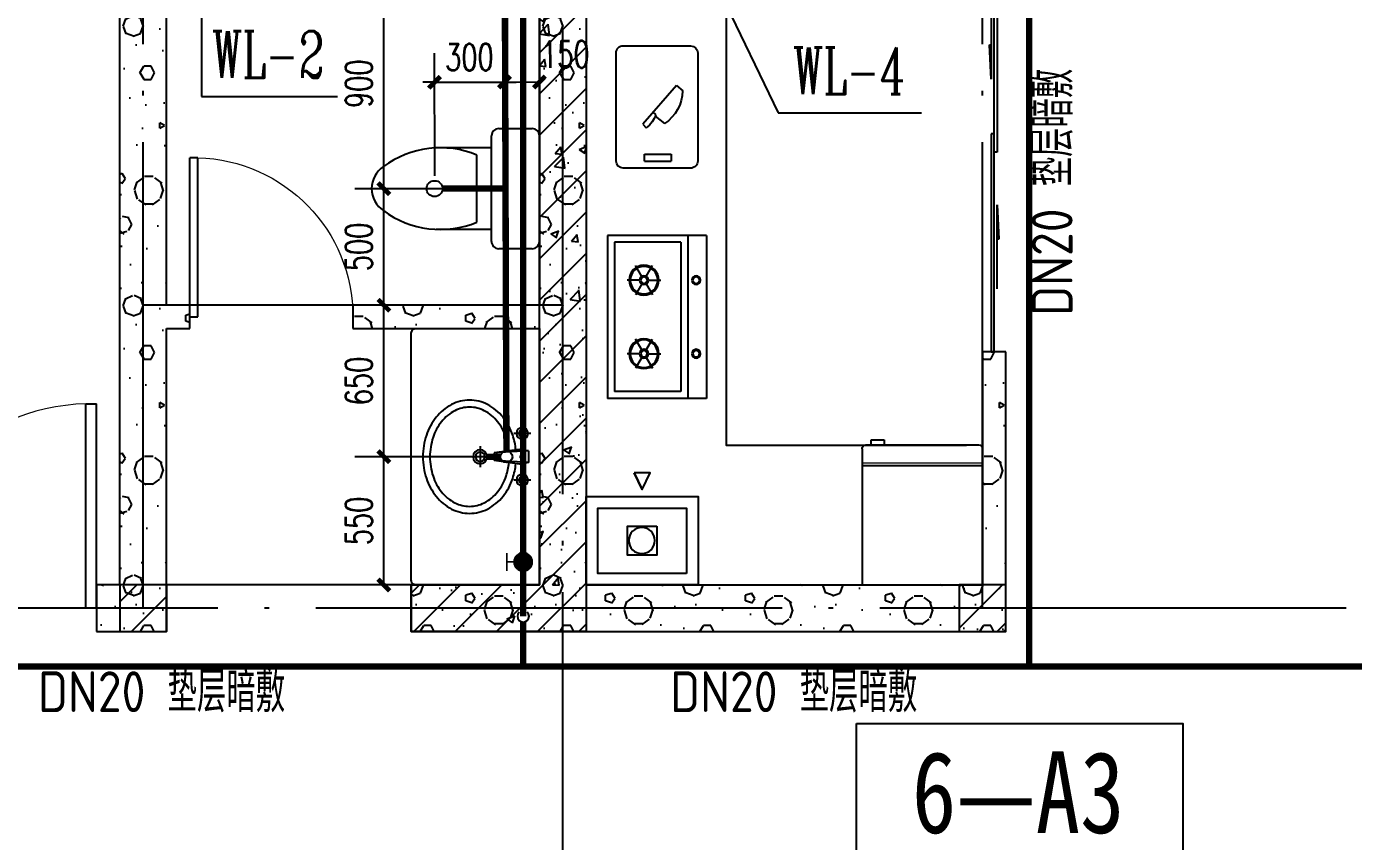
# Model space of a CAD drawing. Extents: x -287580 to -53108, y -522338 to -82629.
# Drawn here: x -150685 to -144994, y -465422 to -461926 of the extents above; entities that cross this region are included whole.
import ezdxf
from ezdxf.enums import TextEntityAlignment as Align

# ---------------------------------------------------------------- set-up
doc = ezdxf.new("R2010")
doc.units = 0
doc.header["$LTSCALE"] = 1000
doc.header["$MEASUREMENT"] = 0
for name, pattern in [('__DASH', [0.35, 0.25, -0.1]), ('DASH', [0.35, 0.25, -0.1]), ('DOTE', [2.42, 2, -0.2, 0.02, -0.2])]:
    doc.linetypes.add(name, pattern=pattern)
for name, color, linetype in [('DIM_污水', 3, 'Continuous'), ('DOTE', 99, 'Continuous'), ('EQUIP_污水', 7, 'Continuous'), ('PIPE-污水', 2, 'Continuous'), ('PIPE-给水', 3, 'Continuous'), ('PUB_HATCH', 8, 'Continuous'), ('TWT_DIM', 3, 'Continuous'), ('WALL', 9, 'Continuous'), ('WINDOW', 99, 'Continuous'), ('家具', 187, 'Continuous'), ('文字2', 7, 'Continuous'), ('给排水标注', 4, 'Continuous'), ('给排水留洞', 6, 'Continuous'), ('面积', 6, 'Continuous')]:
    doc.layers.add(name, color=color, linetype=linetype)
doc.styles.add('-宋体', font='', dxfattribs={"width": 0.8})
doc.styles.add('_TCH_DIM_T3', font='SIMPLEX', dxfattribs={"width": 0.705882, "bigfont": 'GBCBIG'})
doc.styles.add('_TWT_SERIAL', font='COMPLEX', dxfattribs={"width": 0.8, "height": 3, "bigfont": 'HZTXT'})
doc.styles.get("Standard").update_dxf_attribs({"font": 'gbenor.shx', "bigfont": 'gbcbig.shx'})
doc.styles.get('-宋体').set_extended_font_data('SimSun')
doc.dimstyles.new('_TWT_ARCH&&50', dxfattribs={"dimtxt": 114.75, "dimasz": 50, "dimexe": 125, "dimexo": 150, "dimgap": 50, "dimtad": 1, "dimdec": 0, "dimzin": 0, "dimdsep": 46, "dimtxsty": '_TCH_DIM_T3', "dimblk": 'ARCHTICK', "dimcen": 0.09, "dimclrd": 4, "dimclre": 4, "dimclrt": 4, "dimazin": 2, "dimtfac": 1, "dimtdec": 0, "dimtix": 1, "dimtmove": 2, "dimatfit": 3, "dimfxl": 0, "dimtolj": 1, "dimtzin": 0, "dimarcsym": 0})
pattern_1 = [(45, (215520.8, 801911.87), (-88.388348, 88.388348), []), (50, (215520.8, 801911.87), (358.63009, -31.37607), [37.5, -412.5]), (355, (215520.8, 801911.87), (-69.37567, 376.09607), [30, -330]), (100.4514, (215550.7, 801909.25), (289.25469, 344.71977), [31.8701, -350.57106]), (46.1842, (215520.8, 802011.87), (533.62052, -82.7595), [56.25, -618.75]), (96.6356, (215565.27, 802004.97), (467.33135, 487.05894), [47.80514, -525.8565]), (351.1842, (215520.8, 802011.87), (467.33097, 487.0593), [45, -495]), (21, (215570.8, 801986.87), (298.45353, -201.30945), [37.5, -412.5]), (326, (215570.8, 801986.87), (121.65767, 362.57502), [30, -330]), (71.4514, (215595.67, 801970.1), (420.11131, 161.26525), [31.8701, -350.57106]), (37.5, (215520.8, 801911.87), (6.079928, 166.446927), [0, -326, 0, -335, 0, -331.25]), (7.5, (215520.8, 801911.87), (131.53477, 197.205856), [0, -191, 0, -318.5, 0, -126.25]), (327.5, (215409.3, 801911.87), (266.911218, -11.277436), [0, -125, 0, -390, 0, -517.5]), (317.5, (215359.3, 801911.87), (291.593085, 50.05249), [0, -162.5, 0, -259, 0, -367.5])]
pattern_2 = [(0, (177, -183), (300, 600), [0, -600]), (0, (-174, -264), (300, 600), [0, -600]), (0, (21, -270), (300, 600), [0, -600]), (0, (234, -93), (300, 600), [0, -600]), (0, (-15, -300), (300, 600), [0, -600]), (0, (294, 285), (300, 600), [0, -600]), (0, (111, 237), (300, 600), [0, -600]), (0, (207, 162), (300, 600), [0, -600]), (0, (-282, 150), (300, 600), [0, -600]), (0, (12, 123), (300, 600), [0, -600]), (0, (-102, -30), (300, 600), [0, -600]), (0, (-96, -255), (300, 600), [0, -600]), (0, (129, -279), (300, 600), [0, -600]), (0, (294, -15), (300, 600), [0, -600]), (0, (-267, -108), (300, 600), [0, -600]), (0, (-216, -6), (300, 600), [0, -600]), (0, (18, -48), (300, 600), [0, -600]), (0, (-66, -135), (300, 600), [0, -600]), (0, (-114, 63), (300, 600), [0, -600]), (0, (-39, 288), (300, 600), [0, -600]), (0, (-243, -234), (300, 600), [0, -600]), (0, (87, 165), (300, 600), [0, -600]), (0, (-192, 174), (300, 600), [0, -600]), (0, (-240, 252), (300, 600), [0, -600]), (130.601294, (257.143, 97.143), (-1499.9999834, 1800.0000079), [26.34155, -11037.111]), (18.434949, (214.29, 108.57), (1499.999994, 599.999996), [27.10524, -3767.6279]), (90, (214.3, 82.86), (300, 600), [25.7143, -1174.28565]), (161.56505, (240, 74.29), (-1500.000008, 599.999955), [27.10524, -3767.6279]), (53.130102, (240, 74.29), (300, 600), [28.5714, -2971.4285]), (135, (262.86, -231.43), (-300.00004, 599.99996), [24.24366, -1672.8126]), (45, (228.57, -231.43), (300, 600), [24.24366, -1672.8126]), (135, (245.71, -248.57), (-300.00004, 599.99996), [24.24366, -1672.8126]), (45, (245.71, -248.57), (300, 600), [24.24366, -1672.8126]), (116.56505, (-25.7, 171.43), (-5e-05, 1199.99997), [31.9438, -638.8765]), (180, (-40, 200), (-300, 600), [34.2857, -565.71425]), (63.43495, (-88.57, 171.43), (3e-06, 1200), [31.9438, -638.8765]), (116.56505, (-74.3, 142.86), (-5e-05, 1199.99997), [31.9438, -638.8765]), (0, (-74.3, 142.86), (300, 600), [34.2857, -565.71425]), (63.43495, (-40, 142.86), (3e-06, 1200), [31.9438, -638.8765]), (107.102728, (200, -31.429), (-899.9999656, 3000.0000048), [38.86135, -16282.9025]), (143.972626, (188.57, 5.714), (-5699.9999277, 4199.9999952), [38.86135, -8122.02]), (180, (157.14, 28.6), (-300, 600), [37.14286, -562.8571]), (36.027373, (88.57, 5.714), (5699.999958, 4199.9999547), [38.86135, -8122.02]), (71.56505, (77.14, -28.57), (900.000005, 2999.999995), [36.1403, -3758.5928]), (107.102728, (88.571, -65.714), (-899.9999656, 3000.0000048), [38.86135, -16282.9025]), (143.972626, (120, -88.57), (-5699.9999277, 4199.9999952), [38.86135, -8122.02]), (0, (120, -88.6), (300, 600), [37.14286, -562.8571]), (36.027373, (157.143, -88.57), (5699.999958, 4199.9999547), [38.86135, -8122.02]), (71.56505, (188.57, -65.71), (900.000005, 2999.999995), [36.1403, -3758.5928]), (150.255118, (205.714, 248.57), (-900.000002, 599.999993), [23.035, -4814.3196]), (90, (185.7, 237.14), (300, 600), [22.85714, -1177.14275]), (29.744881, (185.714, 237.14), (900, 599.999997), [23.035, -4814.3196]), (116.56505, (65.7, -177.14), (-5e-05, 1199.99997), [31.9438, -638.8765]), (168.690067, (51.43, -148.57), (-2700.000002, 599.999985), [29.13725, -6089.6855]), (41.185925, (0, -162.857), (7499.9999546, 6599.9999423), [30.37184, -12725.802]), (90, (0, -191.43), (300, 600), [28.5714, -1171.4285]), (138.814074, (22.857, -211.429), (-7499.9998667, 6600.000042), [30.37184, -12725.802]), (16.699244, (22.857, -211.429), (9899.9999255, 2999.9999686), [29.82945, -12498.5375]), (60.945396, (51.43, -202.857), (299.9999992, 599.9999947), [29.4161, -12325.3395]), (109.983106, (-185.714, 74.286), (-1500.0000056, 4199.9999889), [33.442, -14012.1975]), (155.556045, (-197.143, 105.714), (-3900.0000149, 1799.9999626), [34.523, -14465.1315]), (24.4439547, (-260, 105.714), (3900.000002, 1799.9999913), [34.523, -14465.1315]), (70.0168934, (-271.429, 74.286), (1500.0000045, 4199.9999896), [33.442, -14012.1975]), (109.983106, (-260, 42.857), (-1500.0000056, 4199.9999889), [33.442, -14012.1975]), (160.016893, (-228.57, 31.43), (-1500.000001, 599.9999727), [33.442, -6989.3775]), (19.983107, (-228.57, 31.43), (1499.999992, 599.999999), [33.442, -6989.3775]), (70.0168934, (-197.143, 42.857), (1500.0000045, 4199.9999896), [33.442, -14012.1975]), (122.005383, (37.14, 20), (-300.00004, 599.999969), [26.9542, -5633.434]), (18.434949, (-2.86, 34.29), (1499.999994, 599.999996), [27.10524, -3767.6279]), (90, (-2.86, 8.57), (300, 600), [25.7143, -1174.28565]), (161.56505, (22.86, 0), (-1500.000008, 599.999955), [27.10524, -3767.6279]), (54.462322, (22.857, 0), (2099.999997, 2999.9999955), [24.5781, -10298.2115]), (116.56505, (-137.14, -125.7), (-5e-05, 1199.99997), [31.9438, -638.8765]), (180, (-151.4, -97.14), (-300, 600), [31.4286, -568.5714]), (59.036243, (-200, -125.714), (300.000001, 599.999997), [33.3197, -6963.822]), (120.963756, (-182.857, -154.286), (-300.000041, 599.9999724), [33.3197, -6963.822]), (0, (-182.86, -154.3), (300, 600), [31.4286, -568.5714]), (63.43495, (-151.43, -154.3), (3e-06, 1200), [31.9438, -638.8765])]

# ---------------------------------------------------------------- blocks, each defined once
blk = doc.blocks.new('SDFASDFS')
at = {"layer": '给排水标注', "ltscale": 0.05, "const_width": 56.3}
blk.add_lwpolyline([(-45302.8, -121619.3, -1), (-45302.8, -121675.6, -1)], format="xyb", close=True, dxfattribs=at)
at = {"layer": '给排水标注', "ltscale": 0.05, "const_width": 11.4}
for points in [[(-45200.8, -121591.8), (-45200.8, -121703.1)], [(-45246, -121647.5), (-45200.8, -121647.5)]]:
    blk.add_lwpolyline(points, dxfattribs=at)
at = {"layer": '给排水标注', "ltscale": 0.05}
blk.add_circle((-45302.8, -121647.5), 56.8, dxfattribs=at)
blk = doc.blocks.new('A$C6A1B0631')
at = {"layer": '家具'}
for p, q in [((0, 527.2), (0, 667.2)), ((30, 697.2), (470, 697.2)), ((500, 667.2), (500, 527.2)), ((470, 497.2), (30, 497.2)), ((80.3, 496.8), (80.3, 266.8)), ((419.7, 496.8), (419.7, 266.8)), ((389.7, 436.8), (110.3, 436.8))]:
    blk.add_line(p, q, dxfattribs=at)
for centre, radius, start, end in [((30, 667.2), 30, 90, 180), ((470, 667.2), 30, 0, 90), ((30, 527.2), 30, 180, 270), ((470, 527.2), 30, 270, 0), ((477.4, 284.4), 397.5, 157.4505, 216.6381), ((22.6, 284.4), 397.5, 323.3619, 22.5495), ((250, 107.7), 109.8, 213.4509, 326.5491)]:
    blk.add_arc(centre, radius, start, end, dxfattribs=at)
blk = doc.blocks.new('A$C3C8F47E4')
at = {"layer": '家具'}
for p, q in [((450, 512.5), (450, 439.5)), ((650, 512.5), (650, 439.5)), ((486.5, 476), (413.5, 476)), ((525, 502.4), (518.6, 463.5)), ((518.6, 463.5), (533.3, 355.8)), ((575, 502.4), (525, 502.4)), ((525, 502.4), (533.3, 355.8)), ((573.9, 482.7), (526.1, 482.7)), ((575, 502.4), (566.7, 355.8)), ((581.4, 463.5), (566.7, 355.8)), ((575, 502.4), (581.4, 463.5)), ((686.5, 476), (613.5, 476)), ((567.2, 365.9), (532.8, 365.9)), ((566.7, 355.8), (533.3, 355.8)), ((595.1, 295), (504.9, 295)), ((550, 340.1), (550, 249.9))]:
    blk.add_line(p, q, dxfattribs=at)
blk.add_lwpolyline([(0, 550), (0, 20, 0.414214), (20, 0), (1080, 0, 0.414214), (1100, 20), (1100, 550)], format="xyb", close=True, dxfattribs=at)
for points in [[(550, 50, -0.080052), (457.1, 65, -0.088849), (380.8, 106.4, -0.104988), (325.9, 173.2, -0.12017), (307.2, 250, -0.12017), (325.9, 326.8, -0.104988), (380.8, 393.6, -0.088849), (457.1, 435, -0.055034), (520.6, 448.5, -0.080052)], [(550, 80, -0.080052), (466.6, 93.4, -0.088849), (399.5, 129.8, -0.104988), (352.5, 187, -0.12017), (337.2, 250, -0.12017), (352.5, 313, -0.104988), (399.5, 370.2, -0.088849), (466.6, 406.6, -0.056066), (524.7, 418.8, -0.080052)], [(579.4, 448.5, -0.055034), (642.9, 435, -0.088849), (719.2, 393.6, -0.104988), (774.1, 326.8, -0.12017), (792.8, 250, -0.12017), (774.1, 173.2, -0.104988), (719.2, 106.4, -0.088849), (642.9, 65, -0.080052), (550, 50, -0.080052)], [(575.3, 418.8, -0.056066), (633.4, 406.6, -0.088849), (700.5, 370.2, -0.104988), (747.5, 313, -0.12017), (762.8, 250, -0.12017), (747.5, 187, -0.104988), (700.5, 129.8, -0.088849), (633.4, 93.4, -0.080052), (550, 80, -0.080052)]]:
    blk.add_lwpolyline(points, format="xyb", dxfattribs=at)
for centre, radius in [((450, 476), 25), ((450, 476), 15), ((650, 476), 25), ((650, 476), 15), ((550, 295), 30), ((550, 295), 20)]:
    blk.add_circle(centre, radius, dxfattribs=at)
for centre, start, end in [((548.8, 475.3), 80.5252, 279.4748), ((551.2, 475.3), 260.5252, 99.4748)]:
    blk.add_arc(centre, 7.19, start, end, dxfattribs=at)
blk = doc.blocks.new('A$C36EC0069')
at = {"layer": '家具'}
for p, q in [((494.3, 350), (30.7, 350)), ((0, 319.3), (0, 30.7)), ((525, 30.7), (525, 319.3)), ((170.9, 91), (336.6, 235.2)), ((336.6, 235.2), (351.6, 221.1)), ((494.3, 228.9), (464.3, 228.9)), ((464.3, 228.9), (464.3, 114.1)), ((494.3, 228.9), (494.3, 114.1)), ((294.7, 180.1), (285.4, 190.7)), ((302, 182.5), (333.9, 142.6)), ((464.3, 114.1), (494.3, 114.1)), ((170.9, 91), (193.3, 64.6)), ((30.7, 0), (494.3, 0))]:
    blk.add_line(p, q, dxfattribs=at)
for centre, radius, start, end in [((30.7, 319.3), 30.7, 90.0012, 180.0012), ((494.3, 319.3), 30.7, 0.0012, 90.0012), ((266.6, 279.1), 102.8, 285.8305, 325.6772), ((190.1, 236.1), 171.5, 270.9779, 326.9684), ((30.7, 30.7), 30.7, 180.0012, 270.0012), ((494.3, 30.7), 30.7, 270.0012, 0.0012)]:
    blk.add_arc(centre, radius, start, end, dxfattribs=at)
blk = doc.blocks.new('A$C70047E59')
at = {"layer": '家具'}
for p, q in [((0, 700), (0, 0)), ((0, 700), (424.2, 700)), ((80, 700), (80, 0)), ((424.2, 700), (424.2, 0)), ((110, 670), (110, 30)), ((110, 670), (394.2, 670)), ((394.2, 670), (394.2, 30)), ((258.4, 524), (231.8, 570.1)), ((277.3, 524), (303.9, 570.1)), ((249, 507.7), (195.7, 507.7)), ((258.4, 491.4), (231.8, 445.2)), ((277.3, 491.4), (303.9, 445.2)), ((286.7, 507.7), (340, 507.7)), ((258.4, 208.6), (231.8, 254.8)), ((277.3, 208.6), (303.9, 254.8)), ((249, 192.3), (195.7, 192.3)), ((258.4, 176), (231.8, 129.9)), ((277.3, 176), (303.9, 129.9)), ((286.7, 192.3), (340, 192.3)), ((0, 0), (424.2, 0)), ((110, 30), (394.2, 30))]:
    blk.add_line(p, q, dxfattribs=at)
for centre, radius in [((267.8, 507.7), 63.8), ((44, 507.7), 18.8), ((44, 507.7), 13.8), ((267.8, 507.7), 58.8), ((267.8, 507.7), 18.8), ((267.8, 507.7), 13.8), ((267.8, 192.3), 63.8), ((267.8, 192.3), 58.8), ((44, 192.3), 18.8), ((44, 192.3), 13.8), ((267.8, 192.3), 18.8), ((267.8, 192.3), 13.8)]:
    blk.add_circle(centre, radius, dxfattribs=at)
blk = doc.blocks.new('A$C32C47DC7')
at = {"layer": '家具'}
for points in [[(480, 481), (0, 481), (0, 101), (480, 101)], [(430, 431), (50, 431), (50, 151), (430, 151)], [(303.1, 228.2), (303.1, 353.7), (176.9, 353.7), (176.9, 228.2)], [(205.5, 0), (240, 71), (274.5, 0), (205.5, 0)]]:
    blk.add_lwpolyline(points, close=True, dxfattribs=at)
blk.add_lwpolyline([(240, 71), (205.5, 0)], dxfattribs=at)
blk.add_circle((238.6, 290.2), 56, dxfattribs=at)
blk = doc.blocks.new('$plan$00000400')
for p, q in [((-517, 0), (0, 0)), ((-517, -583.8), (-517, 0)), ((0, 0), (0, -583.8)), ((0, -511.5), (-517, -511.5)), ((-16.7, -600.4), (-500.3, -600.4)), ((-477.5, -600.4), (-477.5, -622.7)), ((-477.5, -622.7), (-421.9, -622.7)), ((-421.9, -622.7), (-421.9, -600.4))]:
    blk.add_line(p, q)
at = {"lineweight": 13}
blk.add_line((0, -522.6), (-517, -522.6), dxfattribs=at)
for centre, start, end in [((-500.3, -583.8), 180, 270), ((-16.7, -583.8), 270, 0)]:
    blk.add_arc(centre, 16.7, start, end)
blk = doc.blocks.new('A$C35BA6BDB')
at = {"layer": 'PUB_HATCH'}
h = blk.add_hatch(dxfattribs=at)
h.set_pattern_fill('钢筋混凝土', color=256, scale=50, style=0)
h.set_pattern_definition([(45, (225104.3, 821774), (-88.388348, 88.388348), []), (50, (225104.3, 821774), (358.63009, -31.37607), [37.5, -412.5]), (355, (225104.3, 821774), (-69.37567, 376.09607), [30, -330]), (100.4514, (225134.2, 821771.4), (289.25469, 344.71977), [31.8701, -350.57106]), (46.1842, (225104.3, 821874), (533.62052, -82.7595), [56.25, -618.75]), (96.6356, (225148.77, 821867.1), (467.33135, 487.05894), [47.80514, -525.8565]), (351.1842, (225104.3, 821874), (467.33097, 487.0593), [45, -495]), (21, (225154.3, 821849), (298.45353, -201.30945), [37.5, -412.5]), (326, (225154.3, 821849), (121.65767, 362.57502), [30, -330]), (71.4514, (225179.17, 821832.22), (420.11131, 161.26525), [31.8701, -350.57106]), (37.5, (225104.3, 821774), (6.079928, 166.446927), [0, -326, 0, -335, 0, -331.25]), (7.5, (225104.3, 821774), (131.53477, 197.205856), [0, -191, 0, -318.5, 0, -126.25]), (327.5, (224992.8, 821774), (266.911218, -11.277436), [0, -125, 0, -390, 0, -517.5]), (317.5, (224942.8, 821774), (291.593085, 50.05249), [0, -162.5, 0, -259, 0, -367.5])])
h.paths.add_polyline_path([(5300, 9800), (5300, 6500), (4550, 6500), (4550, 6700), (5100, 6700), (5100, 9800), (4750, 9800), (4750, 10000), (5100, 10000), (5100, 10500), (5600, 10500), (5600, 10300), (5300, 10300)])
at = {"layer": 'WALL'}
blk.add_lwpolyline([(5300, 9800), (5300, 6500), (4550, 6500), (4550, 6700), (5100, 6700), (5100, 9800), (4750, 9800), (4750, 10000), (5100, 10000), (5100, 10500), (5600, 10500), (5600, 10300), (5300, 10300)], close=True, dxfattribs=at)
blk = doc.blocks.new('A$C47FD7EE8')
at = {"layer": 'PUB_HATCH'}
h = blk.add_hatch(dxfattribs=at)
h.set_pattern_fill('钢筋混凝土', color=256, scale=50, style=0)
h.set_pattern_definition(pattern_1)
h.paths.add_polyline_path([(3500, 8800), (3300, 8800), (3300, 8600), (3500, 8600)])
h = blk.add_hatch(dxfattribs=at)
h.set_pattern_fill('钢筋混凝土', color=256, scale=50, style=0)
h.set_pattern_definition(pattern_1)
h.paths.add_polyline_path([(7100, 8800), (6900, 8800), (6900, 8600), (7100, 8600)])
at = {"color": 6}
for points in [[(3500, 8800), (3300, 8800), (3300, 8600), (3500, 8600)], [(7100, 8800), (6900, 8800), (6900, 8600), (7100, 8600)]]:
    blk.add_lwpolyline(points, close=True, dxfattribs=at)
blk = doc.blocks.new('_ArchTick')
at = {"color": 0, "linetype": 'ByBlock', "const_width": 0.4}
blk.add_lwpolyline([(-0.5, -0.5), (0.5, 0.5)], dxfattribs=at)
blk = doc.blocks.new('*D771')
at = {"layer": 'Defpoints', "color": 0}
for p in [(-148635.3, -462164.3), (-148933, -462716.5), (-148633.4, -462715.5)]:
    blk.add_point(p, dxfattribs=at)
at = {"layer": 'TWT_DIM', "color": 4, "lineweight": -2}
for p, q in [((-148933.5, -462566.5), (-148935.3, -462040.4)), ((-148634, -462565.5), (-148635.7, -462039.3)), ((-148934.9, -462165.4), (-148984.9, -462165.5)), ((-148934.9, -462165.4), (-148635.3, -462164.3)), ((-148635.3, -462164.3), (-148585.3, -462164.2))]:
    blk.add_line(p, q, dxfattribs=at)
at = {"layer": 'TWT_DIM', "color": 4, "lineweight": -2, "xscale": 50, "yscale": 50, "zscale": 50}
for p, rotation in [((-148934.9, -462165.4), 0.1940923945086759), ((-148635.3, -462164.3), 180.1940923945087)]:
    blk.add_blockref('_ArchTick', p, dxfattribs=dict(at, rotation=rotation))
at = {"layer": 'TWT_DIM', "color": 4, "insert": (-148785.5, -462057.5), "char_height": 114.75, "attachment_point": 5, "rotation": 0.1941, "style": '_TCH_DIM_T3'}
blk.add_mtext('\\A1;300', dxfattribs=at)
blk = doc.blocks.new('*D772')
at = {"layer": 'Defpoints', "color": 0}
for p in [(-148485.2, -462163.8), (-148633.4, -462715.5), (-148483.3, -462715)]:
    blk.add_point(p, dxfattribs=at)
at = {"layer": 'TWT_DIM', "color": 4, "lineweight": -2}
for p, q in [((-148634, -462565.5), (-148635.7, -462039.3)), ((-148483.8, -462565), (-148485.6, -462038.8)), ((-148635.3, -462164.3), (-148485.2, -462163.8))]:
    blk.add_line(p, q, dxfattribs=at)
at = {"layer": 'TWT_DIM', "color": 4, "lineweight": -2, "xscale": 50, "yscale": 50, "zscale": 50}
for p, rotation in [((-148635.3, -462164.3), 180.194092394511), ((-148485.2, -462163.8), 0.1940923945109373)]:
    blk.add_blockref('_ArchTick', p, dxfattribs=dict(at, rotation=rotation))
at = {"layer": 'TWT_DIM', "color": 4, "insert": (-148374, -462045.8), "char_height": 114.75, "attachment_point": 5, "rotation": 0.1941, "style": '_TCH_DIM_T3'}
blk.add_mtext('\\A1;150', dxfattribs=at)
blk = doc.blocks.new('*D773')
at = {"layer": 'Defpoints', "color": 0}
for p in [(-149152.5, -463771.5), (-148635, -463771.5), (-148635, -464321.5)]:
    blk.add_point(p, dxfattribs=at)
at = {"layer": 'TWT_DIM', "color": 4, "lineweight": -2}
for p, q in [((-148785, -463771.5), (-149277.5, -463771.5)), ((-149152.5, -464321.5), (-149152.5, -463771.5)), ((-148785, -464321.5), (-149277.5, -464321.5))]:
    blk.add_line(p, q, dxfattribs=at)
at = {"layer": 'TWT_DIM', "color": 4, "lineweight": -2, "xscale": 50, "yscale": 50, "zscale": 50}
for p, rotation in [((-149152.5, -463771.5), 90), ((-149152.5, -464321.5), 270)]:
    blk.add_blockref('_ArchTick', p, dxfattribs=dict(at, rotation=rotation))
at = {"layer": 'TWT_DIM', "color": 4, "insert": (-149259.9, -464046.5), "char_height": 114.75, "attachment_point": 5, "rotation": 90, "style": '_TCH_DIM_T3'}
blk.add_mtext('\\A1;550', dxfattribs=at)
blk = doc.blocks.new('*D774')
at = {"layer": 'Defpoints', "color": 0}
for p in [(-149152.5, -463121.5), (-148635, -463121.5), (-148635, -463771.5)]:
    blk.add_point(p, dxfattribs=at)
at = {"layer": 'TWT_DIM', "color": 4, "lineweight": -2}
for p, q in [((-148785, -463121.5), (-149277.5, -463121.5)), ((-149152.5, -463771.5), (-149152.5, -463121.5)), ((-148785, -463771.5), (-149277.5, -463771.5))]:
    blk.add_line(p, q, dxfattribs=at)
at = {"layer": 'TWT_DIM', "color": 4, "lineweight": -2, "xscale": 50, "yscale": 50, "zscale": 50}
for p, rotation in [((-149152.5, -463121.5), 90), ((-149152.5, -463771.5), 270)]:
    blk.add_blockref('_ArchTick', p, dxfattribs=dict(at, rotation=rotation))
at = {"layer": 'TWT_DIM', "color": 4, "insert": (-149259.9, -463446.5), "char_height": 114.75, "attachment_point": 5, "rotation": 90, "style": '_TCH_DIM_T3'}
blk.add_mtext('\\A1;650', dxfattribs=at)
blk = doc.blocks.new('*D775')
at = {"layer": 'Defpoints', "color": 0}
for p in [(-149152.5, -462621.7), (-148635, -462621.7), (-148635, -463121.5)]:
    blk.add_point(p, dxfattribs=at)
at = {"layer": 'TWT_DIM', "color": 4, "lineweight": -2}
for p, q in [((-148785, -462621.7), (-149277.5, -462621.7)), ((-149152.5, -463121.5), (-149152.5, -462621.7)), ((-148785, -463121.5), (-149277.5, -463121.5))]:
    blk.add_line(p, q, dxfattribs=at)
at = {"layer": 'TWT_DIM', "color": 4, "lineweight": -2, "xscale": 50, "yscale": 50, "zscale": 50}
for p, rotation in [((-149152.5, -462621.7), 90), ((-149152.5, -463121.5), 270)]:
    blk.add_blockref('_ArchTick', p, dxfattribs=dict(at, rotation=rotation))
at = {"layer": 'TWT_DIM', "color": 4, "insert": (-149259.9, -462871.6), "char_height": 114.75, "attachment_point": 5, "rotation": 90, "style": '_TCH_DIM_T3'}
blk.add_mtext('\\A1;500', dxfattribs=at)
blk = doc.blocks.new('*D776')
at = {"layer": 'Defpoints', "color": 0}
for p in [(-149152.5, -461721.5), (-148635, -461721.5), (-148635, -462621.7)]:
    blk.add_point(p, dxfattribs=at)
at = {"layer": 'TWT_DIM', "color": 4, "lineweight": -2}
for p, q in [((-148785, -461721.5), (-149277.5, -461721.5)), ((-149152.5, -462621.7), (-149152.5, -461721.5)), ((-148785, -462621.7), (-149277.5, -462621.7))]:
    blk.add_line(p, q, dxfattribs=at)
at = {"layer": 'TWT_DIM', "color": 4, "lineweight": -2, "xscale": 50, "yscale": 50, "zscale": 50}
for p, rotation in [((-149152.5, -461721.5), 90), ((-149152.5, -462621.7), 270)]:
    blk.add_blockref('_ArchTick', p, dxfattribs=dict(at, rotation=rotation))
at = {"layer": 'TWT_DIM', "color": 4, "insert": (-149259.9, -462171.6), "char_height": 114.75, "attachment_point": 5, "rotation": 90, "style": '_TCH_DIM_T3'}
blk.add_mtext('\\A1;900', dxfattribs=at)
blk = doc.blocks.new('$TwtSys$00000147')
blk.add_circle((0, 0, 0), 25)
blk = doc.blocks.new('$DorLib2D$00000131')
at = {"color": 0, "linetype": 'Continuous'}
for p, q in [((0.15, 0.125), (0.2319, 0.1973)), ((0.2319, 0.1973), (0.2319, 0.125)), ((-0.5, 0.125), (-0.5, 0)), ((0.0192, 0.125), (-0.5, 0.125)), ((0.0192, 0), (0.0192, 0.125)), ((0.35, 0.125), (0.15, 0.125)), ((-0.5, 0), (0.0192, 0)), ((-0.024, 0), (0.5, 0)), ((-0.024, -0.125), (-0.024, 0)), ((0.5, 0), (0.5, -0.125)), ((-0.35, -0.125), (-0.15, -0.125)), ((-0.2319, -0.1973), (-0.2319, -0.125)), ((-0.15, -0.125), (-0.2319, -0.1973)), ((0.5, -0.125), (-0.024, -0.125))]:
    blk.add_line(p, q, dxfattribs=at)
blk = doc.blocks.new('$DorLib2D$00000001')
for p, q in [((0.45, 0.975), (0.5, 0.975)), ((0.45, 0), (0.45, 0.975)), ((0.5, 0), (0.5, 0.975)), ((0.5, 0), (0.45, 0))]:
    blk.add_line(p, q)
at = {"lineweight": 13}
blk.add_arc((0.475, 0), 0.975, 91.46928, 180, dxfattribs=at)

msp = doc.modelspace()

# ---------------------------------------------------------------- hatches: boundary and pattern name
at = {"layer": 'PUB_HATCH'}
h = msp.add_hatch(dxfattribs=at)
h.set_pattern_fill('加气混凝土', color=256, scale=50, style=0)
h.set_pattern_definition(pattern_2)
h.paths.add_polyline_path([(-150151.7, -463154.8), (-150085, -463121.5), (-150085, -461221.5), (-150218.3, -461121.5), (-150285, -461221.5), (-150285, -463121.5)])
h = msp.add_hatch(dxfattribs=at)
h.set_pattern_fill('加气混凝土', color=256, scale=50, style=0)
h.set_pattern_definition(pattern_2)
h.paths.add_polyline_path([(-148418.3, -461121.5), (-148485, -461221.5), (-148485, -463121.5), (-148418.3, -463154.8), (-148285, -463121.5), (-148285, -461121.5)])
h = msp.add_hatch(dxfattribs=at)
h.set_pattern_fill('加气混凝土', color=256, scale=50, style=0)
h.set_pattern_definition(pattern_2)
h.paths.add_polyline_path([(-150185, -464388.2), (-150085, -464321.5), (-150085, -463221.5), (-150151.7, -463154.8), (-150285, -463121.5), (-150285, -464321.5)])
h = msp.add_hatch(dxfattribs=at)
h.set_pattern_fill('加气混凝土', color=256, scale=50, style=0)
h.set_pattern_definition(pattern_2)
h.paths.add_polyline_path([(-150085, -463221.5), (-149985, -463221.5), (-149985, -463121.5), (-150085, -463121.5), (-150151.7, -463154.8)])
h = msp.add_hatch(dxfattribs=at)
h.set_pattern_fill('加气混凝土', color=256, scale=50, style=0)
h.set_pattern_definition(pattern_2)
h.paths.add_polyline_path([(-148485, -463121.5), (-149285, -463121.5), (-149285, -463221.5), (-148485, -463221.5), (-148418.3, -463154.8)])
h = msp.add_hatch(dxfattribs=at)
h.set_pattern_fill('加气混凝土', color=256, scale=50, style=0)
h.set_pattern_definition(pattern_2)
h.paths.add_polyline_path([(-148418.3, -463154.8), (-148485, -463221.5), (-148485, -464321.5), (-148385, -464388.2), (-148285, -464321.5), (-148285, -463121.5)])
h = msp.add_hatch(dxfattribs=at)
h.set_pattern_fill('加气混凝土', color=256, scale=50, style=0)
h.set_pattern_definition(pattern_2)
h.paths.add_polyline_path([(-146485, -464521.5), (-146485, -463321.5), (-146585, -463321.5), (-146585, -464321.5)])
h = msp.add_hatch(dxfattribs=at)
h.set_pattern_fill('加气混凝土', color=256, scale=50, style=0)
h.set_pattern_definition(pattern_2)
h.paths.add_polyline_path([(-150285, -464321.5), (-150385, -464321.5), (-150385, -464521.5), (-150185, -464521.5), (-150185, -464388.2)])
h = msp.add_hatch(dxfattribs=at)
h.set_pattern_fill('加气混凝土', color=256, scale=50, style=0)
h.set_pattern_definition(pattern_2)
h.paths.add_polyline_path([(-150185, -464521.5), (-150085, -464521.5), (-150085, -464321.5), (-150185, -464388.2)])
h = msp.add_hatch(dxfattribs=at)
h.set_pattern_fill('加气混凝土', color=256, scale=50, style=0)
h.set_pattern_definition(pattern_2)
h.paths.add_polyline_path([(-148485, -464321.5), (-149035, -464321.5), (-149035, -464521.5), (-148385, -464521.5), (-148385, -464388.2)])
h = msp.add_hatch(dxfattribs=at)
h.set_pattern_fill('加气混凝土', color=256, scale=50, style=0)
h.set_pattern_definition(pattern_2)
h.paths.add_polyline_path([(-148385, -464388.2), (-148385, -464521.5), (-146485, -464521.5), (-146585, -464321.5), (-148285, -464321.5)])

# ---------------------------------------------------------------- linework, layer by layer
at = {"layer": 'DIM_污水'}
for p, q in [((-148165, -460841.5), (-147461.2, -462296, 0)), ((-149935, -461371.5), (-149935, -462226)), ((-149935, -462226), (-149351, -462226)), ((-147461.2, -462296, 0), (-146847.1, -462296, 0))]:
    msp.add_line(p, q, dxfattribs=at)
at = {"layer": 'DOTE', "linetype": 'DOTE'}
for p, q in [((-150185, -464421.5), (-150185, -457343)), ((-148385, -473612.6), (-148385, -457343)), ((-146585, -464421.5), (-146585, -457343)), ((-148385, -463121.5), (-150185, -463121.5)), ((-128085, -464421.5), (-154956.2, -464421.5))]:
    msp.add_line(p, q, dxfattribs=at)
at = {"layer": 'PIPE-污水', "linetype": '__DASH', "ltscale": 0.5, "const_width": 27.5}
for points in [[(-148633.6, -461777.7), (-148630.8, -462620.5)], [(-148900.8, -462621.4), (-148630.8, -462620.5)], [(-148630.8, -462620.5), (-148627, -463746.2)]]:
    msp.add_lwpolyline(points, dxfattribs=at)
at = {"layer": 'PIPE-污水', "ltscale": 0.5, "const_width": 27.5}
msp.add_lwpolyline([(-148652.2, -463771.5), (-148710, -463771.5)], dxfattribs=at)
at = {"layer": 'PIPE-给水', "ltscale": 0.5, "const_width": 27.5}
for points in [[(-146385, -464671.5), (-146385, -460771.5)], [(-148555, -461721.5), (-148555, -464455.5)], [(-148555, -464480.5), (-148555, -464671.5)], [(-151733, -464671.5), (-148555, -464671.5)], [(-148555, -464671.5), (-146385, -464671.5)], [(-146385, -464671.5), (-141744.2, -464671.5)]]:
    msp.add_lwpolyline(points, dxfattribs=at)
at = {"layer": 'PIPE-给水'}
msp.add_arc((-148555, -464455.5), 25, 135, 45, dxfattribs=at)
at = {"layer": 'WALL'}
for p, q in [((-148285, -461121.5), (-148285, -463121.5)), ((-150285, -463121.5), (-150285, -461221.5)), ((-150085, -463121.5), (-150085, -461221.5)), ((-148485, -461221.5), (-148485, -463121.5)), ((-150285, -464321.5), (-150285, -463121.5)), ((-149985, -463121.5), (-150085, -463121.5)), ((-149985, -463221.5), (-149985, -463121.5)), ((-148485, -463121.5), (-149285, -463121.5)), ((-149285, -463121.5), (-149285, -463221.5)), ((-148285, -463121.5), (-148285, -464321.5)), ((-150085, -464321.5), (-150085, -463221.5)), ((-150085, -463221.5), (-149985, -463221.5)), ((-149285, -463221.5), (-148485, -463221.5)), ((-148485, -463221.5), (-148485, -464321.5)), ((-146485, -463321.5), (-146585, -463321.5)), ((-146585, -463321.5), (-146585, -464321.5)), ((-146485, -464521.5), (-146485, -463321.5)), ((-150285, -464321.5), (-150385, -464321.5)), ((-150385, -464321.5), (-150385, -464521.5)), ((-150085, -464521.5), (-150085, -464321.5)), ((-148485, -464321.5), (-149035, -464321.5)), ((-149035, -464321.5), (-149035, -464521.5)), ((-148285, -464321.5), (-146585, -464321.5)), ((-150385, -464521.5), (-150185, -464521.5)), ((-150185, -464521.5), (-150085, -464521.5)), ((-149035, -464521.5), (-148385, -464521.5)), ((-148385, -464521.5), (-146485, -464521.5))]:
    msp.add_line(p, q, dxfattribs=at)
at = {"layer": 'WINDOW'}
for p, q in [((-149285, -463121.5), (-149985, -463121.5)), ((-149035, -464321.5), (-150085, -464321.5))]:
    msp.add_line(p, q, dxfattribs=at)
at = {"layer": 'WINDOW', "linetype": 'DASH'}
for p, q in [((-150085, -464321.5), (-150085, -464521.5)), ((-149035, -464521.5), (-149035, -464321.5))]:
    msp.add_line(p, q, dxfattribs=at)
at = {"layer": '家具'}
msp.add_lwpolyline([(-146585, -461321.5), (-147685, -461321.5), (-147685, -463721.5), (-146654, -463721.5)], dxfattribs=at)
at = {"layer": '文字2', "color": 5, "elevation": 0}
msp.add_lwpolyline([(-147125.5, -464915.4), (-145725.5, -464915.4), (-145725.5, -465515.4), (-147125.5, -465515.4)], close=True, dxfattribs=at)

# ---------------------------------------------------------------- block references
at = {"xscale": -1}
for name, p, rotation in [('A$C36EC0069', (-147806.5, -462008.8), 90), ('A$C3C8F47E4', (-149035, -464321.5), 270), ('A$C32C47DC7', (-148285, -463840.5), 180)]:
    msp.add_blockref(name, p, dxfattribs=dict(at, rotation=rotation))
at = {"layer": 'EQUIP_污水'}
for p, xscale, yscale, zscale in [((-148935, -462621.5), 1.366875, 1.366875, 1.366875), ((-148626.9, -463771.5), 1.0125, 1.0125, 1.0125)]:
    msp.add_blockref('$TwtSys$00000147', p, dxfattribs=dict(at, xscale=xscale, yscale=yscale, zscale=zscale))
at = {"layer": 'WINDOW'}
for name, p, xscale, yscale, zscale, rotation in [('$DorLib2D$00000131', (-146535, -462421.5), 1800, 100, 1800, 90), ('$DorLib2D$00000001', (-149635, -463171.5), 700, -700, 700, 180), ('$DorLib2D$00000001', (-150835, -464421.5), 900, 900, 900, 359.9999999977655)]:
    msp.add_blockref(name, p, dxfattribs=dict(at, xscale=xscale, yscale=yscale, zscale=zscale, rotation=rotation))
at = {"layer": '家具', "xscale": 1.03000020980835, "yscale": 1.03000020980835, "zscale": 1.03000020980835, "rotation": 270}
msp.add_blockref('A$C6A1B0631', (-149203.1, -462364), dxfattribs=at)
at = {"layer": '家具', "xscale": -1}
msp.add_blockref('A$C70047E59', (-147769.2, -463521.8), dxfattribs=at)
at = {"layer": '家具', "xscale": -1, "rotation": 180}
msp.add_blockref('$plan$00000400', (-146585, -464321.5), dxfattribs=at)
at = {"layer": '给排水留洞', "xscale": -0.6881918334960937, "yscale": 0.6881918334960937, "zscale": 0.6881918334960937}
msp.add_blockref('SDFASDFS', (-179732, -380505.7, 1000), dxfattribs=at)
at = {"layer": '面积'}
for name, p in [('A$C47FD7EE8', (-153585, -473121.5)), ('A$C35BA6BDB', (-153585, -471021.5))]:
    msp.add_blockref(name, p, dxfattribs=at)

# ---------------------------------------------------------------- texts
at = {"layer": 'DIM_污水', "color": 7, "style": '_TWT_SERIAL', "width": 0.64}
for s, p in [('WL-2', (-149890.8, -462146)), ('WL-4', (-147399.1, -462216, 0))]:
    msp.add_text(s, height=200, dxfattribs=at).set_placement(p)
at = {"layer": '文字2', "color": 63, "style": '-宋体', "width": 0.8}
msp.add_text('6—A3', height=350, dxfattribs=at).set_placement((-146432.2, -465210.4, 0), align=Align.MIDDLE_CENTER)
at = {"layer": '给排水标注', "ltscale": 0.2}
msp.add_text('DN20 垫层暗敷', height=175, rotation=90, dxfattribs=at).set_placement((-146199, -463167.1, -1000))
for p in [(-150635.8, -464866.8, -1000), (-147924.8, -464866.8, -1000)]:
    msp.add_text('DN20 垫层暗敷', height=175, dxfattribs=at).set_placement(p)

# ---------------------------------------------------------------- dimensions: what is measured, and where the dimension line sits
at = {"layer": 'TWT_DIM'}
for p1, p2, distance, picture, middle in [((-148635, -462621.7), (-148635, -461721.5), 517.5, '*D776', (-149259.9, -462171.6)), ((-148933, -462716.5), (-148633.4, -462715.5), 551.2, '*D771', (-148785.5, -462057.5)), ((-148635, -463121.5), (-148635, -462621.7), 517.5, '*D775', (-149259.9, -462871.6)), ((-148635, -463771.5), (-148635, -463121.5), 517.5, '*D774', (-149259.9, -463446.5)), ((-148635, -464321.5), (-148635, -463771.5), 517.5, '*D773', (-149259.9, -464046.5))]:
    dim = msp.add_aligned_dim(p1=p1, p2=p2, distance=distance, dimstyle='_TWT_ARCH&&50', dxfattribs=at)
    dim.commit()
    dim.dimension.update_dxf_attribs({"geometry": picture, "text_midpoint": middle})
dim = msp.add_linear_dim(base=(-148485.2, -462163.8), p1=(-148633.4, -462715.5), p2=(-148483.3, -462715), angle=0.1941, dimstyle='_TWT_ARCH&&50', dxfattribs=at)
dim.commit()
dim.dimension.update_dxf_attribs({"geometry": '*D772', "text_midpoint": (-148374, -462045.8), "dimtype": 129})

doc.saveas('drawing.dxf')
